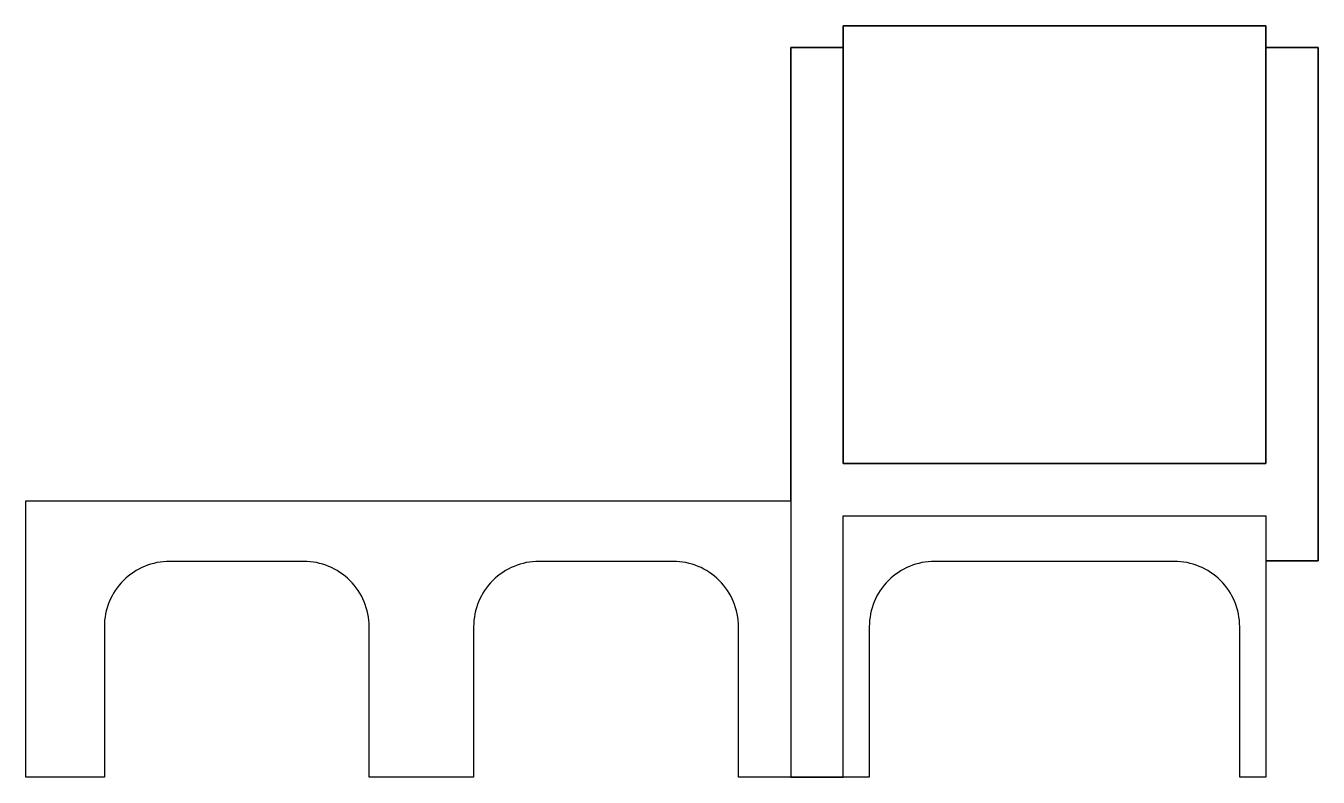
# Model space of a CAD drawing. Header units: inches. Extents: x -3.6 to 8.1, y -1.4 to 5.4.
import ezdxf

# ---------------------------------------------------------------- set-up
doc = ezdxf.new("R2010")
doc.units = ezdxf.units.IN
doc.layers.get('0').update_dxf_attribs({"linetype": 'CONTINUOUS'})

msp = doc.modelspace()

# ---------------------------------------------------------------- linework, layer by layer
msp.add_lwpolyline([(7.628, 0.545), (7.628, -1.409), (7.392, -1.409), (7.392, -0.049, 0.414214), (6.801, 0.541), (4.636, 0.541, 0.414214), (4.046, -0.049), (4.046, -1.409), (2.864, -1.409), (2.864, -0.049, 0.414214), (2.274, 0.541), (1.063, 0.541, 0.414214), (0.472, -0.049), (0.472, -1.409), (-0.472, -1.409), (-0.472, -0.049, 0.414214), (-1.063, 0.541), (-2.274, 0.541, 0.414214), (-2.864, -0.049), (-2.864, -1.409), (-3.573, -1.409), (-3.573, 1.087), (3.337, 1.087), (3.337, 4.977), (3.337, 5.186), (3.809, 5.186), (3.809, 5.381), (7.628, 5.381), (7.628, 5.186), (8.101, 5.186), (8.101, 4.977), (8.101, 0.545)], format="xyb", close=True)
for points in [[(3.809, 1.425), (7.628, 1.425), (7.628, 5.381), (3.809, 5.381)], [(3.809, 1.425), (3.809, 5.186), (3.337, 5.186), (3.337, 1.087), (3.337, -1.409), (3.809, -1.409), (3.809, 0.953), (7.628, 0.953), (7.628, 0.545), (8.101, 0.545), (8.101, 5.186), (7.628, 5.186), (7.628, 1.425)]]:
    msp.add_lwpolyline(points, close=True)

doc.saveas('drawing.dxf')
